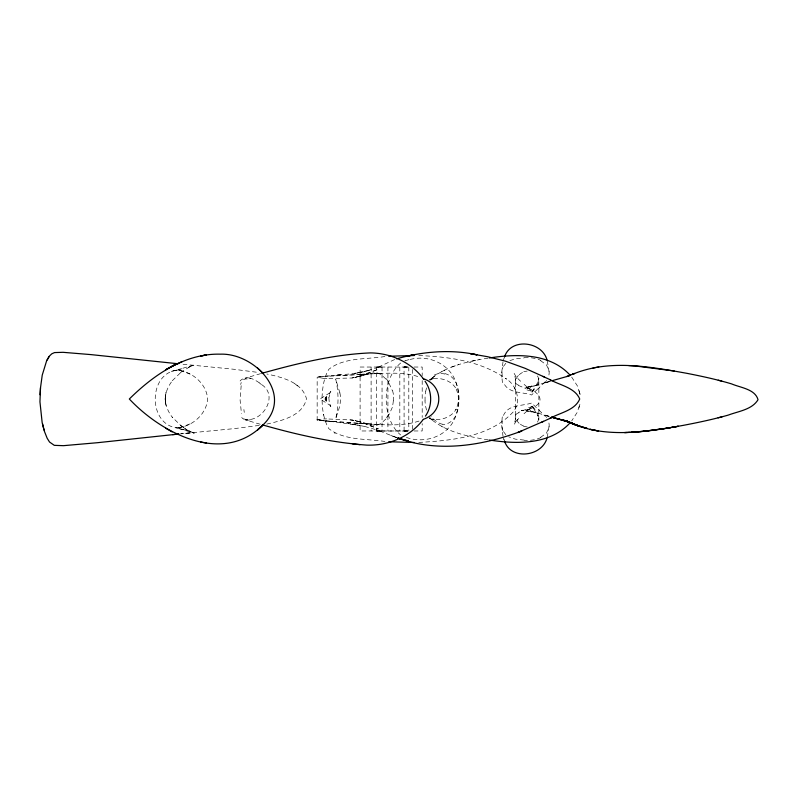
<?xml version="1.0" encoding="UTF-8"?>
<svg xmlns="http://www.w3.org/2000/svg" width="798" height="798" viewBox="0 0 798 798"><rect width="100%" height="100%" fill="white"/><g stroke="black" fill="none" stroke-linecap="round" stroke-linejoin="round"><path stroke-width="0.6" stroke-dasharray="3.99 2.99" d="M324.397 420.835L317.155 420.027L317.165 377.205L323.519 376.606M501.683 372.826L503.009 361.723M549.024 426.541L547.288 437.124M180.548 425.494L186.403 429.583L180.548 425.494L181.565 426.252L172.178 417.115L172.577 417.633C166.991 410.571 163.61 401.234 166.094 392.287L165.096 399L166.034 405.504C163.44 396.267 167.191 387.309 172.817 380.067L172.408 380.596L181.565 371.748L180.548 372.496L190.632 366.242L188.687 367.25L194.163 364.876L178.283 369.614L182.403 368.576M501.703 422.262L501.862 420.795M241.166 385.663L240.098 400.097L241.465 413.753M317.155 420.027L323.888 419.01M425.693 391.369L426.531 387.878M578.929 408.107L580.036 403.688L577.223 412.376L571.657 420.955M392.347 407.329L389.035 414.691M503.408 360.127L504.565 356.786M532.196 391.838L538.201 381.683L537.822 382.721L538.85 378.262L538.85 419.738L537.822 415.279L538.201 416.317L533.563 408.357M503.438 415.459C508.346 404.117 522.002 406.382 531.628 403L538.061 409.324M537.503 422.112L538.391 420.097A22.553 13.317 12 0 0 537.413 413.045M532.246 391.708L533.672 389.484L532.266 391.678A69.875 45.127 -57.5 0 0 525.922 389.663M531.917 392.367L535.079 388.526M515.698 421.803L516.077 421.304L514.131 424.546L515.558 418.92L515.638 399.11L515.558 379.08L514.131 373.454L516.077 376.696L515.698 376.197M544.964 381.923L538.959 387.908M385.973 418.95L380.915 423.548L377.594 424.985L374.222 425.334L351.948 419.987L326.801 418.94M517.633 419.549L516.855 420.446L520.635 416.706M431.608 378.711L430.74 379.718A29.616 16.05 87.5 0 0 430.322 380.257M505.862 363.25L503.438 366.442A34.713 21.985 16.4 0 0 503.019 367.299M524.017 413.733L532.266 406.322L533.672 408.516L532.196 406.162M538.061 388.676L531.628 395C522.002 391.619 508.346 393.883 503.438 382.541M429.065 380.257L432.057 378.082L430.88 378.95C446.99 365.674 468.187 361.384 488.266 358.122M400.676 363.01C381.384 379.08 381.384 418.91 400.666 434.98M429.663 379.868L433.903 378.491L432.516 378.701C441.364 377.384 451.698 380.766 456.197 388.925L455.848 388.247C459.239 395.479 459.239 402.521 455.858 409.723L456.207 409.055C451.688 417.264 441.274 420.666 432.366 419.269L433.763 419.489L429.105 417.953L431.139 418.95L429.663 418.132M194.163 433.124L186.652 429.873L194.163 433.124L178.183 428.356L186.503 430.361L175.241 427.718C190.862 428.007 206.522 414.701 207.64 399C206.642 383.888 192.348 371.669 177.665 370.192C148.388 372.466 147.55 423.728 176.428 427.808M529.812 409.075C552.555 399.958 531.079 387.848 525.034 387.369M441.394 371.788L447.628 368.706M526.301 409.214L518.381 412.576M529.343 409.304L524.845 410.641L538.909 413.324M528.825 409.544L529.503 409.224L526.451 410.441M540.595 437.334L546.401 433.174L548.864 427.947A48.05 22.813 10.3 0 0 548.216 420.636M190.193 423.868L180.298 427.529M529.194 409.374L527.069 410.242M509.842 360.606L515.967 358.731L524.146 357.913M394.701 359.509L376.407 368.058L377.663 367.489L363.828 371.818L354.292 373.534L370.232 370.182L352.806 373.673L318.203 376.935M451.578 367.07L458.541 364.636M419.05 421.055C399.838 427.389 379.22 424.097 359.459 423.539M385.973 379.05L380.915 374.452L377.594 373.015L374.222 372.666L351.948 378.013L326.801 378.591M243.919 418.95C261.126 424.197 279.928 396.077 261.445 384.466M549.333 381.554L543.827 383.22L549.742 381.434M551.538 380.885L535.239 385.693L538.919 384.676L526.012 387.409L534.56 385.883L526.461 387.379M361.484 375.748L351.948 378.013M260.677 373.634L244.986 378.232C250.133 376.846 255.021 379.958 259.17 382.681M523.757 371.659L527.229 371.05M181.854 368.736L171.021 371.439L176.428 370.192M266.761 424.087C281.485 420.736 302.981 415.938 306.462 398.621C301.943 381.963 281.654 377.215 266.861 373.993M471.957 361.125L479.389 359.639M410.202 359.449C430.691 353.973 453.723 366.112 457.424 387.868C460.646 400.516 459.798 423.199 442.76 424.596M247.41 420.287L250.462 419.768M259.25 425.404L234.622 428.586L183.72 433.533M179.999 433.903L191.739 432.745L181.256 433.773M319.33 376.836L329.594 375.868M384.955 356.526C366.412 359.559 344.247 357.175 328.846 369.274C323.779 377.644 322.552 387.698 322.033 397.284C322.083 407.978 323.28 419.269 328.796 428.646C344.277 440.676 366.312 438.551 384.955 441.474M329.853 376.187L381.953 373.324L359.459 374.352M335.649 375.788L364.935 374.152M375.918 373.564L377.963 373.484M379.18 373.444C392.506 373.045 406.272 372.466 419.05 376.945M418.76 442.421C451.728 440.586 490.381 437.095 513.832 411.249C521.443 400.456 516.515 384.826 505.543 378.352M377.614 367.06L382.152 367.03M377.614 431.01L382.152 430.97M376.676 367.06L382.242 367.03M376.676 431.01L382.242 430.97M414.042 367.03L422.182 367.03L422.192 375.639M407.848 430.97L360.098 430.97L360.107 367.03L408.297 367.06L403.758 367.03M414.042 430.97L422.182 430.97L422.192 423.598M403.758 430.97L408.327 431.01L376.357 431.01L376.357 367.06M404.007 367.03L407.968 367.06M404.007 430.97L407.968 431.01M407 367.06L404.057 367.03L404.097 430.97L407 431.01M418.76 355.579C449.144 356.666 481.324 361.095 506.66 379.18M524.146 440.087L515.239 439.119L508.685 436.805M375.918 424.416L379.19 424.546M325.315 420.915L332.936 421.553L319.33 420.446L378.102 424.506M356.038 423.319L360.387 423.588L329.853 421.304L332.527 421.534M247.54 377.713L250.622 378.282M527.229 426.95L523.757 426.341M323.888 378.422L317.165 377.205M183.011 364.257L233.605 369.235L258.223 372.437M329.644 421.304L360.068 425.434L347.918 423.479L365.175 426.511L363.838 426.182L378.9 430.541L376.447 429.703L397.135 437.853M350.093 419.858L361.544 422.052L378.382 428.875L360.048 421.793L351.948 419.987M355.838 420.676L355.1 420.566L361.484 422.252M488.236 439.868C468.157 436.626 446.99 432.317 430.89 419.05L432.057 419.918L429.075 417.743M444.865 373.574C461.174 377.813 460.376 399.998 456.665 412.835C451.897 433.374 429.613 443.558 410.192 438.551A43.83 35.082 -80 0 1 405.334 436.995M535.009 412.267L526.291 410.621L534.78 412.197L551.548 417.115M180.298 370.471L190.193 374.132M260.198 424.247L245.116 419.838M549.343 416.446L543.837 414.78L549.762 416.576M528.904 388.496L527.039 387.748L529.054 388.566M527.249 387.828L526.6 387.599L529.353 388.706M397.095 437.693L390.581 435.339L398.132 438.212M527.638 387.968L526.899 387.698L529.194 388.626M518.381 385.424L526.301 388.786M540.595 360.666L546.401 364.826L548.864 370.053A48.05 22.813 -10.3 0 1 548.216 377.364M441.454 426.252L443.419 427.219M334.232 432.845L335.24 433.354M188.817 430.81L190.772 431.828L185.206 428.735M532.266 391.678L524.017 384.267M294.622 383.589L299.968 387.668M538.959 410.092L544.964 416.077M520.635 381.294L516.855 377.554L517.633 378.452M505.862 434.75L503.438 431.558A34.713 21.985 -16.4 0 1 503.019 430.701M571.667 377.065L577.253 385.693L580.016 394.202M535.079 409.474L531.917 405.633M389.035 383.309L392.347 390.661M537.503 375.888L538.391 377.903A22.553 13.317 -12 0 1 537.413 384.955M514.341 387.728L515.578 390.032M503.408 437.873L504.047 439.828M503.897 439.429L504.565 441.214M547.288 360.876L549.024 371.459M426.531 410.122L425.693 406.621A21.825 10.903 -89.8 0 1 424.995 400.955M503.009 436.277L501.683 425.174M339.878 392.865L335.729 379.21C338.771 392.197 338.771 405.913 335.709 418.9L336.706 414.85L335.768 418.012C338.871 410.082 341.843 401.464 339.878 392.865L340.307 395.728M323.609 414.222L323.808 415.16M501.862 377.205L501.703 375.738M165.246 399L165.495 402.401M425.055 400.935L425.055 397.045A21.815 10.783 89.9 0 1 425.753 391.409M422.192 380.556L422.192 417.444M412.696 369.484L412.696 430.97M408.805 367.06L408.805 431.01M399.818 367.03L399.818 430.97M387.918 367.03L387.918 430.97M382.043 367.03L382.043 430.97M371.11 367.03L371.11 430.97M405.264 360.786A50.334 40.668 72.5 0 1 410.182 359.379M404.716 360.915A37.706 30.394 74 0 1 405.254 360.736M442.76 424.267A41.775 22.244 86.5 0 1 431.369 416.486M430.75 418.272A29.356 15.9 -87.5 0 1 430.331 417.733M431.658 378.831A38.035 20.798 86.7 0 1 434.431 376.317M434.182 375.14A43.441 23.89 86.2 0 1 444.835 374.112M502.63 382.721A41.107 27.91 -12 0 1 502.062 377.195M502.251 375.808A42.783 26.763 18.4 0 1 502.88 367.25M524.316 357.454A28.08 13.247 -7.7 0 1 540.974 360.477M546.62 380.427A48.05 22.813 -10.3 0 1 545.543 381.963M539.358 387.878A49.346 16.07 -24.6 0 1 538.451 388.646M532.017 385.683A27.222 9.855 -33.7 0 1 529.443 388.387M519.279 374.751A8.908 5.686 -21.3 0 1 523.847 371.918M516.286 378.741A13.915 9.875 -18.8 0 1 519.099 374.691M515.737 382.92A10.404 7.172 -23.5 0 1 515.628 378.731M518.6 385.125A11.032 6.953 -37.7 0 1 515.658 382.99M502.062 420.805A41.107 27.91 12 0 1 502.63 415.279M502.88 430.75A42.783 26.763 -18.4 0 1 502.251 422.192M540.974 437.523A28.08 13.247 7.7 0 1 524.316 440.546M545.543 416.037A48.05 22.813 10.3 0 1 546.62 417.573M538.451 409.354A49.346 16.07 24.6 0 1 539.358 410.122M532.326 406.382A69.875 45.127 57.5 0 1 525.922 408.337M529.443 409.613A27.222 9.855 33.7 0 1 532.017 412.317M523.847 426.082A8.908 5.686 21.3 0 1 519.279 423.249M519.099 423.309A13.915 9.875 18.8 0 1 516.286 419.259M515.628 419.269A10.404 7.172 23.5 0 1 515.737 415.08M515.658 415.01A11.032 6.953 37.7 0 1 518.6 412.875M393.434 397.105A25.097 19.621 -90 0 1 393.434 400.885M393.284 400.875A23.711 18.643 90 0 1 392.197 407.259M388.646 414.391A39.451 34.673 78.8 0 1 385.683 418.651M323.629 418.96A14.374 1.766 2.9 0 1 326.601 418.88M316.746 419.848A33.187 1.277 7 0 1 319.759 419.868M340.686 374.581A32.937 0.539 -4.9 0 1 337.165 374.861M327.01 378.531A14.444 1.606 -0.5 0 1 324.158 378.372M386.242 378.781A39.461 35.501 -71 0 1 389.394 383.02M392.536 390.581A23.701 19.012 -89.4 0 1 393.663 397.085M243.46 379.728A15.601 7.212 36.7 0 1 248.238 379.04M240.078 381.045A26.613 12.888 57.8 0 1 242.941 378.91M240.677 384.526A28.449 9.127 81.5 0 1 241.245 382.481M244.288 412.416A28.838 9.007 -82.2 0 1 243.899 409.504M176.378 370.112A13.636 7.431 22 0 1 180.278 370.382M180.318 427.439A13.636 7.282 -21.5 0 1 176.478 427.738M259.121 382.761A29.985 27.032 71.5 0 1 261.385 384.556M247.639 419.967A12.409 5.736 -36.4 0 1 245.255 419.698M243.809 419.13A24.938 12.259 -54.9 0 1 241.724 417.484M328.866 397.713L329.305 402.88L330.831 406.621L329.315 403.808L330.631 405.653L320.038 399L330.671 392.307L329.355 394.102L330.851 391.349L328.866 397.713M377.045 369.763L361.644 375.918L355.19 377.424L377.045 369.763M522.86 410.252L521.184 410.481L524.456 410.052L522.86 410.252M580.036 394.342L578.879 389.733L580.036 394.342"/><path stroke-width="1.2" d="M178.084 363.758L90.892 354.601L63.032 352.317L54.503 352.586L51.74 353.843L49.406 356.098L46.523 361.145L42.244 375.1L40.499 387.808L39.95 401.803L42.144 422.461L44.449 431.429L47.162 438.242L49.526 442.022L54.294 445.344L63.481 445.673L97.546 442.7L178.842 434.022L172.558 434.631M40.499 387.808L40.02 394.731M546.989 438.102C542.032 456.586 510.949 460.626 504.565 441.214M504.565 356.786C510.949 337.374 542.032 341.414 546.989 359.898M425.454 416.117C432.586 405.753 432.346 391.449 425.045 381.235M47.052 359.948L49.107 356.467M422.94 419.838C409.963 436.935 388.028 445.853 366.831 445.114C331.379 442.551 296.537 434.621 262.432 424.875M262.712 425.194C294.821 395.03 254.921 352.866 220.408 354.172C184.857 353.215 153.615 375.01 129.326 399C161.266 433.045 222.353 465.513 262.712 425.194L257.624 429.863L262.392 425.514M570.45 422.431C550.191 444.985 516.914 444.267 489.354 440.027M423.219 419.359C443.967 412.556 443.967 385.444 423.219 378.641M543.528 421.334L517.842 432.526L521.832 430.96C482.81 445.753 438.331 452.835 398.132 438.212L408.357 441.005L398.132 438.212M541.303 422.401L551.209 417.813L549.752 418.471C559.777 412.696 574.889 410.571 579.727 399C574.879 387.439 559.797 385.314 549.772 379.529L550.65 379.938L542.869 376.367M172.198 366.063L182.144 361.614M552.106 380.716L566.171 376.716L574.64 373.464L572.256 374.412C608.764 359.04 649.043 366.541 686.609 373.274C701.711 376.227 716.784 379.459 731.537 383.878C740.484 387.738 755.117 389.035 758.03 399.708C752.045 409.693 738.469 411.239 728.295 415.08C713.631 419.259 698.709 422.411 683.746 425.274C645.263 432.197 603.478 439.1 566.799 421.214L577.134 425.284M568.485 375.958L570.331 375.25L566.77 376.596M396.576 358.821C422.611 351.559 450.411 349.005 477.005 354.801L470.541 353.723L487.648 356.726L505.473 361.165L525.034 368.287L544.545 377.115M261.794 373.314C297.255 363.459 333.474 354.462 370.372 352.906C390.91 353.095 411.818 362.531 423.868 379.469M722.17 416.765L718.11 417.813M412.546 355.06L406.242 356.357L415 354.571M592.944 368.028L598.809 366.93M671.697 427.429L674.34 426.98L667.936 428.047L670.37 427.658L669.283 427.828M671.926 427.389L673.023 427.209M666.579 428.267L669.013 427.878M665.233 428.476L667.667 428.097M666.31 428.317L643.727 431.279L646.589 430.98M664.963 428.526L647.218 430.91M489.383 357.963C516.905 353.743 550.101 353.015 570.38 375.489M645.572 431.09L648.245 430.8M634.32 432.087L644.734 431.179L632.365 432.217L635.288 432.017M388.746 356.257L414.361 355.509M631.388 432.267L633.323 432.157L628.455 432.426M627.428 432.466L624.555 432.566L629.393 432.376M414.361 442.491L388.746 441.743M628.664 365.584L634.56 365.933M635.527 366.003L674.28 371.01M352.257 443.788L359.988 444.676M206.542 443.05L200.737 442.002M598.6 431.04L590.171 429.334L598.001 430.92M718.28 380.227L721.821 381.145M567.577 421.633L557.194 418.661L568.954 421.833L551.548 417.115L558.8 419.179L552.126 417.294M566.111 421.264L561.583 419.838L572.296 423.289L563.258 420.027L568.425 422.022M398.212 438.192L400.347 438.87L398.182 438.092M574.291 424.416L587.228 428.466L576.525 425.254L579.617 426.272L568.246 421.763M566.75 421.394L573.483 423.858L566.321 421.125M566.251 421.075L577.084 425.424L568.375 421.823M165.675 428.237L172.198 431.937M257.545 367.978L262.851 372.955M44.04 430.092L42.464 423.718M326.073 397.813L326.412 400.935L325.205 399L326.552 396.845L326.073 397.813M168.139 368.377L165.675 369.763L175.291 364.506L168.139 368.377M206.213 355L200.667 356.018L206.213 355M677.243 426.461L673.243 427.169L678.35 426.272L677.243 426.461M574.61 424.526L572.066 423.529L574.61 424.526"/></g></svg>
